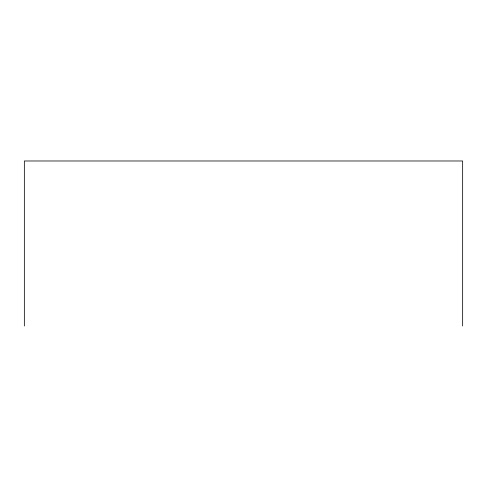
<?xml version="1.0" encoding="UTF-8"?>
<svg xmlns="http://www.w3.org/2000/svg" width="487" height="487" viewBox="0 0 487 487"><rect width="100%" height="100%" fill="white"/><g stroke="black" fill="none" stroke-linecap="round" stroke-linejoin="round"><path stroke-width="0.73" d="M462.65 326.016L462.65 160.984L24.35 160.984L24.35 326.016"/></g></svg>
